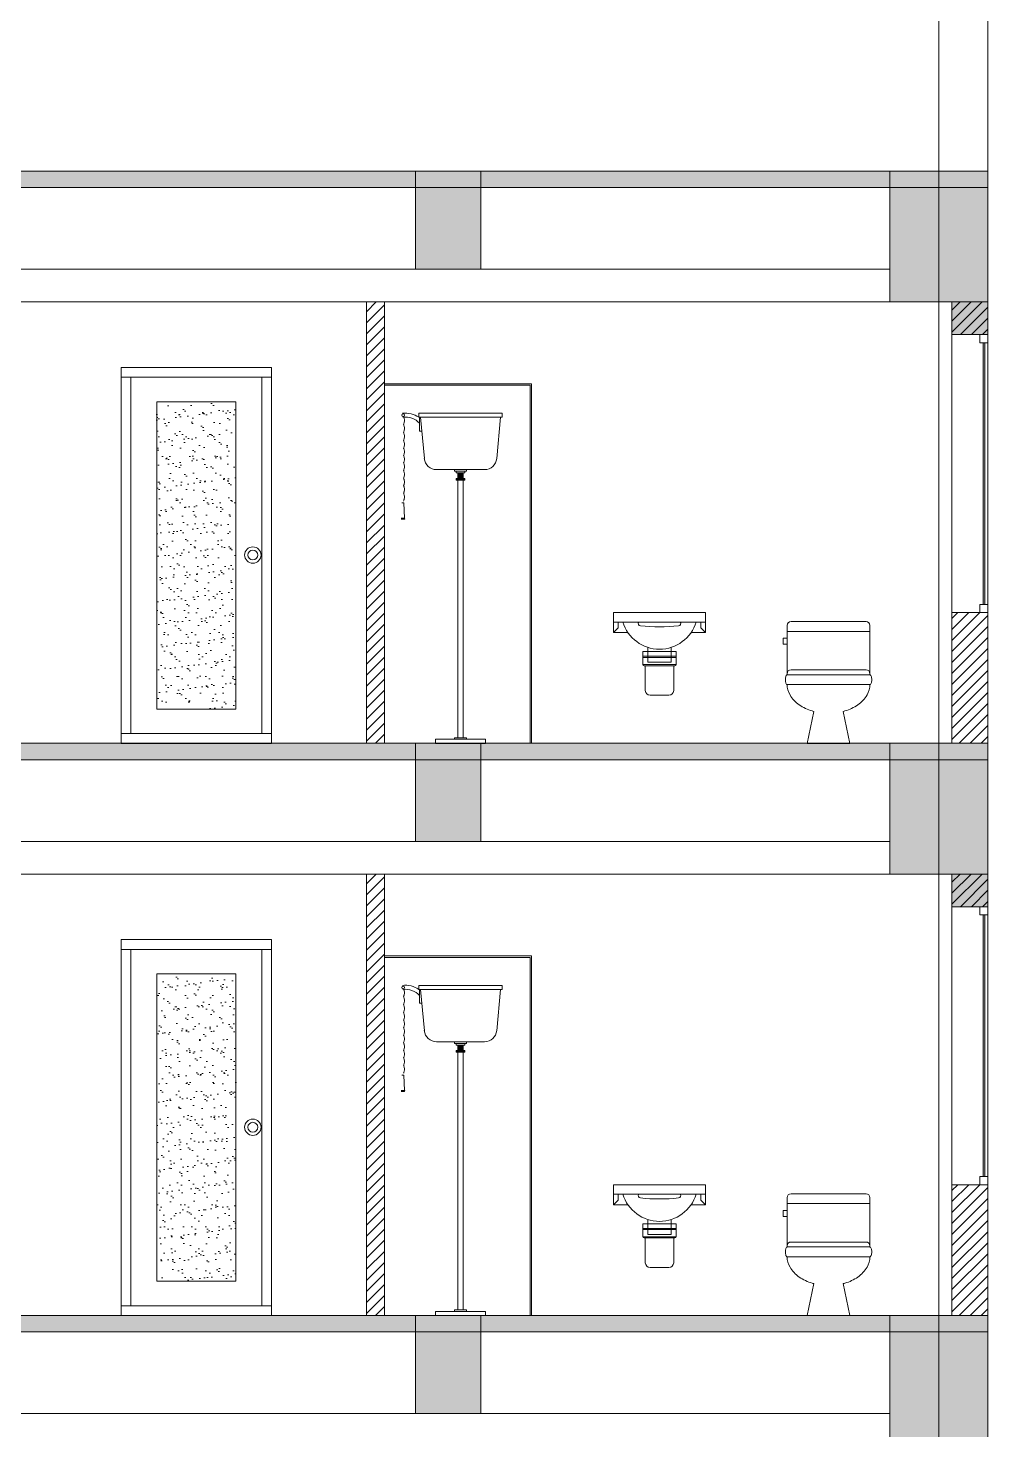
# Model space of a CAD drawing. Header units: millimetres. Extents: x 485872 to 486142, y -52344 to -52207.
# Drawn here: x 486121.47 to 486127.34, y -52303.58 to -52295 of the extents above; entities that cross this region are included whole.
import ezdxf

# ---------------------------------------------------------------- set-up
doc = ezdxf.new("R2010")
doc.units = ezdxf.units.MM
doc.header["$LTSCALE"] = 15
doc.linetypes.add('DASHDOTX2', pattern=[50.8, 25.4, -12.7, 0, -12.7])
doc.layers.add('Akira01', color=7, linetype='Continuous')
doc.layers.add('Akira02', color=8, linetype='Continuous')

# ---------------------------------------------------------------- blocks, each defined once
blk = doc.blocks.new('Indoor')
at = {"lineweight": 5}
h = blk.add_hatch(dxfattribs=at)
h.set_pattern_fill('AR-SAND', color=153, scale=53.726984, style=0)
h.set_pattern_definition([(37.5, (631289.6, 71959.21), (-3.38444, 103.52243), [0, -81.66502, 0, -91.33587, 0, -87.30635]), (7.5, (631289.6, 71959.21), (95.08476, 151.6254), [0, -44.05613, 0, -73.60597, 0, -28.20667]), (327.5, (631223.515, 71959.21), (167.31345, 0.30404), [0, -26.86349, 0, -96.70857, 0, -126.25841]), (317.5, (631223.52, 71959.21), (161.51012, 47.15486), [0, -13.43175, 0, -63.39784, 0, -72.53143])])
h.paths.add_polyline_path([(662274.6, 13944), (662758.1, 13944), (662758.1, 15824.4), (662274.6, 15824.4)])
at = {"color": 7, "lineweight": 5}
for p, q in [((662976.4, 16034.4), (662056.4, 16034.4)), ((662056.4, 16034.4), (662056.4, 13734.4)), ((662976.4, 15974.4), (662056.4, 15974.4)), ((662116.4, 15974.4), (662116.4, 13794.4)), ((662916.4, 13794.4), (662916.4, 15974.4)), ((662976.4, 13734.4), (662976.4, 16034.4)), ((662274.6, 15824.4), (662274.6, 13944)), ((662758.1, 15824.4), (662274.6, 15824.4)), ((662758.1, 13944), (662758.1, 15824.4)), ((662274.6, 13944), (662758.1, 13944)), ((662056.4, 13794.4), (662976.4, 13794.4)), ((662056.4, 13734.4), (662976.4, 13734.4))]:
    blk.add_line(p, q, dxfattribs=at)
at = {"linetype": 'Continuous', "lineweight": 5}
blk.add_lwpolyline([(662758.1, 13944), (662274.6, 13944)], dxfattribs=at)
at = {"color": 7, "lineweight": 5}
for radius in [50, 30]:
    blk.add_circle((662861.5, 14886.4), radius, dxfattribs=at)
blk = doc.blocks.new('asdaw')
at = {"layer": 'Akira01', "lineweight": 9}
for p, q in [((712292.2, -38319.8), (712802.2, -38319.8)), ((712292.2, -38319.8), (712292.2, -38344.8)), ((712802.2, -38319.8), (712802.2, -38344.8)), ((712292.2, -38344.8), (712802.2, -38344.8)), ((712302.2, -38344.8), (712325.8, -38596.9)), ((712792.2, -38344.8), (712768.5, -38596.9)), ((712797.7, -38344.8), (712797.7, -38429.3)), ((712797.7, -38429.3), (712784.2, -38429.3)), ((712400.5, -38664.8), (712693.9, -38664.8)), ((712510.2, -38664.8), (712510.2, -38674.8)), ((712510.2, -38674.8), (712584.2, -38674.8)), ((712520.2, -38674.8), (712520.2, -38684.8)), ((712574.2, -38674.8), (712574.2, -38684.8)), ((712584.2, -38664.8), (712584.2, -38674.8)), ((712520.2, -38684.8), (712574.2, -38684.8)), ((712520.2, -38718.6), (712574.2, -38718.6)), ((712520.2, -38728.6), (712520.2, -38718.6)), ((712520.2, -38728.6), (712574.2, -38728.6)), ((712524.2, -38728.6), (712524.2, -38718.6)), ((712529.2, -38728.6), (712529.2, -38718.6)), ((712530.2, -38684.8), (712530.2, -38718.6)), ((712530.2, -38689.8), (712564.2, -38689.8)), ((712530.2, -38694.8), (712564.2, -38694.8)), ((712530.2, -38699.8), (712564.2, -38699.8)), ((712530.2, -38704.8), (712564.2, -38704.8)), ((712530.2, -38709.8), (712564.2, -38709.8)), ((712530.2, -38714.8), (712564.2, -38714.8)), ((712530.2, -38728.6), (712530.2, -40304.8)), ((712534.2, -38728.6), (712534.2, -38718.6)), ((712539.2, -38728.6), (712539.2, -38718.6)), ((712544.2, -38728.6), (712544.2, -38718.6)), ((712549.2, -38728.6), (712549.2, -38718.6)), ((712554.2, -38728.6), (712554.2, -38718.6)), ((712559.2, -38728.6), (712559.2, -38718.6)), ((712564.2, -38684.8), (712564.2, -38718.6)), ((712564.2, -38728.6), (712564.2, -38718.6)), ((712564.2, -38728.6), (712564.2, -40304.8)), ((712569.2, -38728.6), (712569.2, -38718.6)), ((712574.2, -38728.6), (712574.2, -38718.6)), ((712893.2, -38868.5), (712889.5, -38961.9)), ((712893.2, -38868.5), (712905.2, -38868.5)), ((712889.2, -38961.9), (712909.2, -38961.9)), ((712889.2, -38968.5), (712909.2, -38968.5)), ((712394.8, -40314.8), (712699.5, -40314.8)), ((712395, -40339.4), (712699.7, -40339.4)), ((712510.2, -40304.8), (712584.2, -40304.8)), ((712510.2, -40304.8), (712510.2, -40314.8)), ((712584.2, -40304.8), (712584.2, -40314.8))]:
    blk.add_line(p, q, dxfattribs=at)
blk.add_circle((712898.4, -38332.4), 8.69, dxfattribs=at)
for centre, radius, start, end in [((712885.2, -38465.1), 146.1, 83.33512, 124.63102), ((712885.2, -38465.1), 121.1, 83.33512, 136.2581), ((712970.5, -38364.3), 79.9, 172.43195, 180), ((712970.5, -38364.3), 79.9, 180, 187.56805), ((712970.5, -38412.8), 79.9, 172.43195, 180), ((712970.5, -38412.8), 79.9, 180, 187.56805), ((712934.8, -38359.6), 43.9, 162.21611, 172.43195), ((712934.8, -38369.1), 43.9, 187.56805, 197.78389), ((712934.8, -38408), 43.9, 162.21611, 172.43195), ((712912.5, -38352.4), 20.5, 142.24686, 162.21611), ((712912.5, -38376.2), 20.5, 197.78389, 217.75314), ((712912.5, -38400.9), 20.5, 142.24686, 162.21611), ((712970.5, -38461.7), 79.9, 172.43195, 180), ((712970.5, -38461.7), 79.9, 180, 187.56805), ((712970.5, -38510.6), 79.9, 172.43195, 180), ((712934.8, -38417.5), 43.9, 187.56805, 197.78389), ((712934.8, -38457), 43.9, 162.21611, 172.43195), ((712934.8, -38466.4), 43.9, 187.56805, 197.78389), ((712934.8, -38505.9), 43.9, 162.21611, 172.43195), ((712912.5, -38424.7), 20.5, 197.78389, 217.75314), ((712912.5, -38449.8), 20.5, 142.24686, 162.21611), ((712912.5, -38473.6), 20.5, 197.78389, 217.75314), ((712912.5, -38498.7), 20.5, 142.24686, 162.21611), ((712970.5, -38510.6), 79.9, 180, 187.56805), ((712970.5, -38555.7), 79.9, 172.43195, 180), ((712970.5, -38555.7), 79.9, 180, 187.56805), ((712934.8, -38515.4), 43.9, 187.56805, 197.78389), ((712934.8, -38550.9), 43.9, 162.21611, 172.43195), ((712934.8, -38560.4), 43.9, 187.56805, 197.78389), ((712934.8, -38596.9), 43.9, 162.21611, 172.43195), ((712912.5, -38522.5), 20.5, 197.78389, 217.75314), ((712912.5, -38543.8), 20.5, 142.24686, 162.21611), ((712912.5, -38567.6), 20.5, 197.78389, 217.75314), ((712912.5, -38589.8), 20.5, 142.24686, 162.21611), ((712400.5, -38589.8), 75, 185.35583, 270), ((712693.9, -38589.8), 75, 270, 354.64417), ((712970.5, -38601.7), 79.9, 172.43195, 180), ((712970.5, -38601.7), 79.9, 180, 187.56805), ((712970.5, -38646.7), 79.9, 172.43195, 180), ((712970.5, -38646.7), 79.9, 180, 187.56805), ((712934.8, -38606.4), 43.9, 187.56805, 197.78389), ((712934.8, -38642), 43.9, 162.21611, 172.43195), ((712934.8, -38651.5), 43.9, 187.56805, 197.78389), ((712912.5, -38613.6), 20.5, 197.78389, 217.75314), ((712912.5, -38634.8), 20.5, 142.24686, 162.21611), ((712912.5, -38658.6), 20.5, 197.78389, 217.75314), ((712912.5, -38682.7), 20.5, 142.24686, 162.21611), ((712970.5, -38694.6), 79.9, 172.43195, 180), ((712970.5, -38694.6), 79.9, 180, 187.56805), ((712970.5, -38740.6), 79.9, 172.43195, 180), ((712970.5, -38740.6), 79.9, 180, 187.56805), ((712934.8, -38689.9), 43.9, 162.21611, 172.43195), ((712934.8, -38699.4), 43.9, 187.56805, 197.78389), ((712934.8, -38735.9), 43.9, 162.21611, 172.43195), ((712934.8, -38745.4), 43.9, 187.56805, 197.78389), ((712912.5, -38706.5), 20.5, 197.78389, 217.75314), ((712912.5, -38728.7), 20.5, 142.24686, 162.21611), ((712912.5, -38752.5), 20.5, 197.78389, 217.75314), ((712970.5, -38785.7), 79.9, 172.43195, 180), ((712970.5, -38785.7), 79.9, 180, 187.56805), ((712970.5, -38832.6), 79.9, 172.43195, 180), ((712970.5, -38832.6), 79.9, 180, 187.56805), ((712934.8, -38780.9), 43.9, 162.21611, 172.43195), ((712934.8, -38790.4), 43.9, 187.56805, 197.78389), ((712934.8, -38827.9), 43.9, 162.21611, 172.43195), ((712934.8, -38837.4), 43.9, 187.56805, 197.78389), ((712912.5, -38773.8), 20.5, 142.24686, 162.21611), ((712912.5, -38797.6), 20.5, 197.78389, 217.75314), ((712912.5, -38820.7), 20.5, 142.24686, 162.21611), ((712912.5, -38844.5), 20.5, 197.78389, 217.75314), ((712899.2, -38888.2), 20.6, 73.10685, 106.89315), ((712898.9, -38965.2), 10.2, 161.17882, 198.82118), ((712739.6, -40324.3), 345, 178.42802, 182.50286), ((712354.7, -40324.3), 345, 357.49714, 1.57198)]:
    blk.add_arc(centre, radius, start, end, dxfattribs=at)
blk = doc.blocks.new('qweqer')
at = {"layer": 'Akira01', "lineweight": 9}
for p, q in [((749784.4, 228148.5), (749784.4, 228398.5)), ((750184.4, 228418.5), (749804.4, 228418.5)), ((750204.4, 228148.5), (750204.4, 228398.5)), ((749784.4, 228148.5), (749784.4, 228153.5)), ((750184.4, 228173.5), (749804.4, 228173.5)), ((750204.4, 228148.5), (750204.4, 228153.5)), ((749920, 227962.4), (749886.1, 227800.5)), ((750068.9, 227962.4), (750102.8, 227800.5)), ((749886.1, 227800.5), (750102.8, 227800.5))]:
    blk.add_line(p, q, dxfattribs=at)
for points in [[(749784.4, 228148.5, 0.218761), (749781.7, 228147.2, 0.09219), (749778.2, 228141.2, 0.048885), (749776.3, 228133.7, 0.036571), (749775.6, 228123.5, 0.036571), (749776.3, 228113.3, 0.048885), (749778.2, 228105.8, 0.09219), (749781.7, 228099.8, 0.218761), (749784.4, 228098.5, 0.218761)], [(750204.4, 228148.5, -0.218761), (750207.2, 228147.2, -0.09219), (750210.7, 228141.2, -0.048885), (750212.6, 228133.7, -0.036571), (750213.3, 228123.5, -0.036571), (750212.6, 228113.3, -0.048885), (750210.7, 228105.8, -0.09219), (750207.2, 228099.8, -0.218761), (750204.4, 228098.5, -0.218761)], [(749784.4, 228098.5, 0.135602), (749799, 228045.9, 0.106923), (749845.9, 227995.7, 0.081757), (749911.1, 227964.8, 0.00758), (749920, 227962.4, 0.06994)], [(750068.9, 227962.4, 0.00758), (750077.8, 227964.8, 0.081757), (750142.9, 227995.7, 0.106923), (750189.9, 228045.9, 0.135602), (750204.4, 228098.5, 0.135602)]]:
    blk.add_lwpolyline(points, format="xyb", dxfattribs=at)
for centre, start, end in [((749804.4, 228398.5), 90, 180), ((750184.4, 228398.5), 0, 90), ((749804.4, 228153.5), 90, 180), ((750184.4, 228153.5), 0, 90)]:
    blk.add_arc(centre, 20, start, end, dxfattribs=at)
at = {"layer": 'Akira02', "lineweight": 9}
for p, q in [((750204.4, 228368.5), (749784.4, 228368.5)), ((750204.4, 228333.7), (750224.4, 228333.7)), ((750224.4, 228333.7), (750224.4, 228303.7)), ((750224.4, 228303.7), (750204.4, 228303.7)), ((750204.4, 228148.5), (749784.4, 228148.5)), ((750204.4, 228098.5), (749784.4, 228098.5))]:
    blk.add_line(p, q, dxfattribs=at)
blk = doc.blocks.new('adawwqwe')
at = {"layer": 'Akira01', "lineweight": 9}
for p, q in [((746781.7, 237250.5), (747171.7, 237250.5)), ((746781.7, 237250.5), (746781.7, 237165.5)), ((746781.7, 237250.5), (746781.7, 237165.5)), ((746781.7, 237250.5), (747171.7, 237250.5)), ((746781.7, 237210.5), (747171.7, 237210.5)), ((746781.7, 237210.5), (747171.7, 237210.5)), ((747171.7, 237250.5), (747171.7, 237165.5)), ((747171.7, 237250.5), (747171.7, 237165.5)), ((746843.4, 237165.5), (746781.7, 237165.5)), ((746843.4, 237165.5), (746781.7, 237165.5)), ((747110, 237165.5), (747171.7, 237165.5)), ((747110, 237165.5), (747171.7, 237165.5)), ((747171.7, 237165.5), (747151.7, 237185.5)), ((747046.7, 237085.5), (746906.7, 237085.5)), ((746906.7, 237085.5), (746906.7, 237030.5)), ((746906.7, 237085.5), (746906.7, 237030.5)), ((746926.7, 237103.4), (746926.7, 237085.5)), ((746926.7, 237103.4), (746926.7, 237085.5)), ((746926.7, 237085.5), (746926.7, 237040.5)), ((747026.7, 237103.4), (747026.7, 237085.5)), ((747026.7, 237103.4), (747026.7, 237085.5)), ((747026.7, 237085.5), (747026.7, 237040.5)), ((747046.7, 237085.5), (747046.7, 237030.5)), ((747046.7, 237085.5), (747046.7, 237030.5)), ((746916.7, 237025.5), (746916.7, 236920.5)), ((746916.7, 237025.5), (746916.7, 236920.5)), ((747026.7, 237040.5), (746926.7, 237040.5)), ((747036.7, 237025.5), (747036.7, 236920.5)), ((747036.7, 237025.5), (747036.7, 236920.5)), ((747016.7, 236900.5), (746936.7, 236900.5)), ((747016.7, 236900.5), (746936.7, 236900.5))]:
    blk.add_line(p, q, dxfattribs=at)
for centre, radius, start, end in [((746976.7, 237257.5), 162, 196.85277, 343.14723), ((746976.7, 237257.5), 162, 196.85277, 343.14723), ((746911.7, 237030.5), 5, 180, 270), ((746911.7, 237030.5), 5, 180, 270), ((747041.7, 237030.5), 5, 270, 0), ((747041.7, 237030.5), 5, 270, 0), ((746936.7, 236920.5), 20, 180, 270), ((746936.7, 236920.5), 20, 180, 270), ((747016.7, 236920.5), 20, 270, 0), ((747016.7, 236920.5), 20, 270, 0)]:
    blk.add_arc(centre, radius, start, end, dxfattribs=at)
at = {"layer": 'Akira02', "lineweight": 9}
for p, q in [((746801.7, 237210.5), (746801.7, 237185.5)), ((747151.7, 237210.5), (747151.7, 237185.5)), ((746781.7, 237165.5), (746801.7, 237185.5)), ((747046.7, 237085.5), (746906.7, 237085.5)), ((747046.7, 237065.5), (746906.7, 237065.5)), ((747046.7, 237060.5), (746906.7, 237060.5)), ((747046.7, 237030.5), (746906.7, 237030.5)), ((747041.7, 237025.5), (746911.7, 237025.5)), ((747041.7, 237025.5), (746911.7, 237025.5))]:
    blk.add_line(p, q, dxfattribs=at)
for centre, radius, start, end in [((746896.7, 237204.5), 10, 143.11216, 264.27878), ((747056.7, 237204.5), 10, 275.72124, 36.88784), ((746976.7, 238003), 812.5, 264.27877, 275.72123)]:
    blk.add_arc(centre, radius, start, end, dxfattribs=at)

msp = doc.modelspace()

# ---------------------------------------------------------------- hatches: boundary and pattern name
at = {"linetype": 'Continuous', "lineweight": 13}
h = msp.add_hatch(color=256, dxfattribs=at)
h.dxf.hatch_style = 1
h.paths.add_polyline_path([(486095.7389, -52295.8766), (486095.7389, -52295.9766), (486127.3389, -52295.9766), (486127.3389, -52296.0766), (486127.3389, -52295.8766)])
h = msp.add_hatch(color=256, dxfattribs=at)
h.dxf.hatch_style = 1
h.paths.add_polyline_path([(486123.8389, -52296.4766), (486124.2389, -52296.4766), (486124.2389, -52295.8766), (486123.8389, -52295.8766)])
h = msp.add_hatch(color=256, dxfattribs=at)
h.dxf.hatch_style = 1
h.paths.add_polyline_path([(486126.7389, -52296.6766), (486127.3389, -52296.6766), (486127.3389, -52295.8766), (486126.7389, -52295.8766)])
at = {"linetype": 'Continuous', "lineweight": 13, "true_color": 0xb64b2b}
h = msp.add_hatch(dxfattribs=at)
h.set_pattern_fill('ANSI31', color=15, scale=0.015)
h.set_pattern_definition([(45, (485386.416567, -52297.837264), (-0.0336759605, 0.0336759605), [])])
h.paths.add_polyline_path([(486095.9589, -52298.5766), (486095.7389, -52298.5766), (486095.7389, -52299.3766), (486095.9589, -52299.3766)])
h.paths.add_polyline_path([(486095.9589, -52296.6766), (486095.7389, -52296.6766), (486095.7389, -52296.8766), (486095.7889, -52296.8766), (486095.9589, -52296.8766)])
h.paths.add_polyline_path([(486099.5389, -52296.6766), (486099.4289, -52296.6766), (486099.4289, -52299.3766), (486099.5389, -52299.3766)])
h.paths.add_polyline_path([(486107.2089, -52296.6766), (486107.0989, -52296.6766), (486107.0989, -52296.9766), (486107.2089, -52296.9766)])
h.paths.add_polyline_path([(486115.9789, -52296.6766), (486115.8689, -52296.6766), (486115.8689, -52296.9766), (486115.9789, -52296.9766)])
h.paths.add_polyline_path([(486123.6489, -52296.6766), (486123.5389, -52296.6766), (486123.5389, -52299.3766), (486123.6489, -52299.3766)])
h.paths.add_polyline_path([(486127.3389, -52298.5766), (486127.2889, -52298.5766), (486127.1189, -52298.5766), (486127.1189, -52299.3766), (486127.3389, -52299.3766)])
h.paths.add_polyline_path([(486127.3389, -52296.6766), (486127.1189, -52296.6766), (486127.1189, -52296.8766), (486127.3389, -52296.8766)])
at = {"linetype": 'Continuous', "lineweight": 13}
h = msp.add_hatch(color=256, dxfattribs=at)
h.dxf.hatch_style = 1
h.paths.add_polyline_path([(486127.1189, -52296.6766), (486127.3389, -52296.6766), (486127.3389, -52296.8766), (486127.1189, -52296.8766)])
h = msp.add_hatch(color=143, dxfattribs=at)
h.dxf.hatch_style = 1
h.paths.add_polyline_path([(486127.3189, -52298.5266), (486127.3189, -52296.9266), (486127.3089, -52296.9266), (486127.3089, -52298.5266)])
h = msp.add_hatch(color=256, dxfattribs=at)
h.dxf.hatch_style = 1
h.paths.add_polyline_path([(486095.7389, -52299.3766), (486095.7389, -52299.4766), (486127.3389, -52299.4766), (486127.3389, -52299.5766), (486127.3389, -52299.3766)])
h = msp.add_hatch(color=256, dxfattribs=at)
h.dxf.hatch_style = 1
h.paths.add_polyline_path([(486123.8389, -52299.9766), (486124.2389, -52299.9766), (486124.2389, -52299.3766), (486123.8389, -52299.3766)])
h = msp.add_hatch(color=256, dxfattribs=at)
h.dxf.hatch_style = 1
h.paths.add_polyline_path([(486126.7389, -52300.1766), (486127.3389, -52300.1766), (486127.3389, -52299.3766), (486126.7389, -52299.3766)])
at = {"linetype": 'Continuous', "lineweight": 13, "true_color": 0xb64b2b}
h = msp.add_hatch(dxfattribs=at)
h.set_pattern_fill('ANSI31', color=15, scale=0.015)
h.set_pattern_definition([(45, (485386.416567, -52301.337264), (-0.0336759605, 0.0336759605), [])])
h.paths.add_polyline_path([(486095.9589, -52302.0766), (486095.7389, -52302.0766), (486095.7389, -52302.8766), (486095.9589, -52302.8766)])
h.paths.add_polyline_path([(486095.9589, -52300.1766), (486095.7389, -52300.1766), (486095.7389, -52300.3766), (486095.7889, -52300.3766), (486095.9589, -52300.3766)])
h.paths.add_polyline_path([(486099.5389, -52300.1766), (486099.4289, -52300.1766), (486099.4289, -52302.8766), (486099.5389, -52302.8766)])
h.paths.add_polyline_path([(486107.2089, -52300.1766), (486107.0989, -52300.1766), (486107.0989, -52300.4766), (486107.2089, -52300.4766)])
h.paths.add_polyline_path([(486115.9789, -52300.1766), (486115.8689, -52300.1766), (486115.8689, -52300.4766), (486115.9789, -52300.4766)])
h.paths.add_polyline_path([(486123.6489, -52300.1766), (486123.5389, -52300.1766), (486123.5389, -52302.8766), (486123.6489, -52302.8766)])
h.paths.add_polyline_path([(486127.3389, -52302.0766), (486127.2889, -52302.0766), (486127.1189, -52302.0766), (486127.1189, -52302.8766), (486127.3389, -52302.8766)])
h.paths.add_polyline_path([(486127.3389, -52300.1766), (486127.1189, -52300.1766), (486127.1189, -52300.3766), (486127.3389, -52300.3766)])
at = {"linetype": 'Continuous', "lineweight": 13}
h = msp.add_hatch(color=256, dxfattribs=at)
h.dxf.hatch_style = 1
h.paths.add_polyline_path([(486127.1189, -52300.1766), (486127.3389, -52300.1766), (486127.3389, -52300.3766), (486127.1189, -52300.3766)])
h = msp.add_hatch(color=143, dxfattribs=at)
h.dxf.hatch_style = 1
h.paths.add_polyline_path([(486127.3189, -52302.0266), (486127.3189, -52300.4266), (486127.3089, -52300.4266), (486127.3089, -52302.0266)])
h = msp.add_hatch(color=256, dxfattribs=at)
h.dxf.hatch_style = 1
h.paths.add_polyline_path([(486095.7389, -52302.8766), (486095.7389, -52302.9766), (486127.3389, -52302.9766), (486127.3389, -52303.0766), (486127.3389, -52302.8766)])
h = msp.add_hatch(color=256, dxfattribs=at)
h.dxf.hatch_style = 1
h.paths.add_polyline_path([(486123.8389, -52303.4766), (486124.2389, -52303.4766), (486124.2389, -52302.8766), (486123.8389, -52302.8766)])
h = msp.add_hatch(color=256, dxfattribs=at)
h.dxf.hatch_style = 1
h.paths.add_polyline_path([(486126.7389, -52303.6766), (486127.3389, -52303.6766), (486127.3389, -52302.8766), (486126.7389, -52302.8766)])

# ---------------------------------------------------------------- linework, layer by layer
at = {"color": 6, "linetype": 'DASHDOTX2', "lineweight": 13}
msp.add_line((486127.0389, -52285.0766), (486127.0389, -52307.1766), dxfattribs=at)
at = {"linetype": 'Continuous', "lineweight": 13}
for p, q in [((486127.3389, -52294.2766), (486127.3389, -52295.8766)), ((486127.3389, -52299.3766), (486127.3389, -52295.9766)), ((486127.3389, -52302.8766), (486127.3389, -52299.4766)), ((486127.3389, -52302.8766), (486127.3389, -52299.4766)), ((486127.3389, -52306.3766), (486127.3389, -52302.9766)), ((486127.3389, -52306.3766), (486127.3389, -52302.9766))]:
    msp.add_line(p, q, dxfattribs=at)
for points in [[(486095.7389, -52295.8766), (486127.3389, -52295.8766), (486127.3389, -52296.0766), (486127.3389, -52296.0766), (486127.3389, -52295.9766), (486095.7389, -52295.9766)], [(486121.3389, -52296.4766), (486126.7389, -52296.4766)], [(486121.3389, -52296.6766), (486126.7389, -52296.6766)], [(486127.3389, -52296.8766), (486127.3389, -52296.9266), (486127.2889, -52296.9266), (486127.2889, -52296.8766), (486127.3389, -52296.8766)], [(486127.3389, -52298.5766), (486127.3389, -52298.5266), (486127.2889, -52298.5266), (486127.2889, -52298.5766), (486127.3389, -52298.5766)], [(486095.7389, -52299.3766), (486127.3389, -52299.3766), (486127.3389, -52299.5766), (486127.3389, -52299.5766), (486127.3389, -52299.4766), (486095.7389, -52299.4766)], [(486121.3389, -52299.9766), (486126.7389, -52299.9766)], [(486121.3389, -52300.1766), (486126.7389, -52300.1766)], [(486127.3389, -52300.3766), (486127.3389, -52300.4266), (486127.2889, -52300.4266), (486127.2889, -52300.3766), (486127.3389, -52300.3766)], [(486127.3389, -52302.0766), (486127.3389, -52302.0266), (486127.2889, -52302.0266), (486127.2889, -52302.0766), (486127.3389, -52302.0766)], [(486095.7389, -52302.8766), (486127.3389, -52302.8766), (486127.3389, -52303.0766), (486127.3389, -52303.0766), (486127.3389, -52302.9766), (486095.7389, -52302.9766)], [(486121.3389, -52303.4766), (486126.7389, -52303.4766)]]:
    msp.add_lwpolyline(points, dxfattribs=at)
for points in [[(486123.8389, -52296.4766), (486124.2389, -52296.4766), (486124.2389, -52295.8766), (486123.8389, -52295.8766)], [(486126.7389, -52296.6766), (486127.3389, -52296.6766), (486127.3389, -52295.8766), (486126.7389, -52295.8766)], [(486123.5389, -52299.3766), (486123.6489, -52299.3766), (486123.6489, -52296.6766), (486123.5389, -52296.6766)], [(486127.1189, -52299.3766), (486127.3389, -52299.3766), (486127.3389, -52296.6766), (486127.1189, -52296.6766)], [(486127.1189, -52296.6766), (486127.3389, -52296.6766), (486127.3389, -52296.8766), (486127.1189, -52296.8766)], [(486127.3389, -52298.5766), (486127.1189, -52298.5766), (486127.1189, -52296.8766), (486127.3389, -52296.8766)], [(486123.8389, -52299.9766), (486124.2389, -52299.9766), (486124.2389, -52299.3766), (486123.8389, -52299.3766)], [(486126.7389, -52300.1766), (486127.3389, -52300.1766), (486127.3389, -52299.3766), (486126.7389, -52299.3766)], [(486123.5389, -52302.8766), (486123.6489, -52302.8766), (486123.6489, -52300.1766), (486123.5389, -52300.1766)], [(486127.1189, -52302.8766), (486127.3389, -52302.8766), (486127.3389, -52300.1766), (486127.1189, -52300.1766)], [(486127.1189, -52300.1766), (486127.3389, -52300.1766), (486127.3389, -52300.3766), (486127.1189, -52300.3766)], [(486127.3389, -52302.0766), (486127.1189, -52302.0766), (486127.1189, -52300.3766), (486127.3389, -52300.3766)], [(486123.8389, -52303.4766), (486124.2389, -52303.4766), (486124.2389, -52302.8766), (486123.8389, -52302.8766)], [(486126.7389, -52303.6766), (486127.3389, -52303.6766), (486127.3389, -52302.8766), (486126.7389, -52302.8766)]]:
    msp.add_lwpolyline(points, close=True, dxfattribs=at)
at = {"color": 143, "linetype": 'Continuous', "lineweight": 13}
for points in [[(486127.3189, -52298.5266), (486127.3189, -52296.9266), (486127.3089, -52296.9266), (486127.3089, -52298.5266)], [(486127.3189, -52302.0266), (486127.3189, -52300.4266), (486127.3089, -52300.4266), (486127.3089, -52302.0266)]]:
    msp.add_lwpolyline(points, close=True, dxfattribs=at)
at = {"color": 153, "linetype": 'Continuous', "lineweight": 13}
for points in [[(486124.5489, -52299.3766), (486124.5489, -52297.1766), (486123.6489, -52297.1766)], [(486124.5389, -52299.3766), (486124.5389, -52297.1866), (486123.6489, -52297.1866)], [(486124.5489, -52302.8766), (486124.5489, -52300.6766), (486123.6489, -52300.6766)], [(486124.5389, -52302.8766), (486124.5389, -52300.6866), (486123.6489, -52300.6866)]]:
    msp.add_lwpolyline(points, dxfattribs=at)

# ---------------------------------------------------------------- block references
at = {"linetype": 'Continuous', "lineweight": 13}
for name, p, xscale, yscale, zscale in [('Indoor', (485459.9825, -52313.1111), 0.001, 0.001, 0.001), ('asdaw', (486836.6612, -52259.0373), -0.001, 0.001, 0.001), ('adawwqwe', (487204.753, -52641.4167), -0.001445054945055073, 0.001445054945055073, 0.001445054945055073), ('qweqer', (487030.6011, -52574.0262), -0.001205658123130256, 0.001205658123130256, 0.001205658123130256), ('Indoor', (485459.9825, -52316.6111), 0.001, 0.001, 0.001), ('asdaw', (486836.6612, -52262.5373), -0.001, 0.001, 0.001), ('adawwqwe', (487204.753, -52644.9167), -0.001445054945055073, 0.001445054945055073, 0.001445054945055073), ('qweqer', (487030.6011, -52577.5262), -0.001205658123130256, 0.001205658123130256, 0.001205658123130256)]:
    msp.add_blockref(name, p, dxfattribs=dict(at, xscale=xscale, yscale=yscale, zscale=zscale))

doc.saveas('drawing.dxf')
